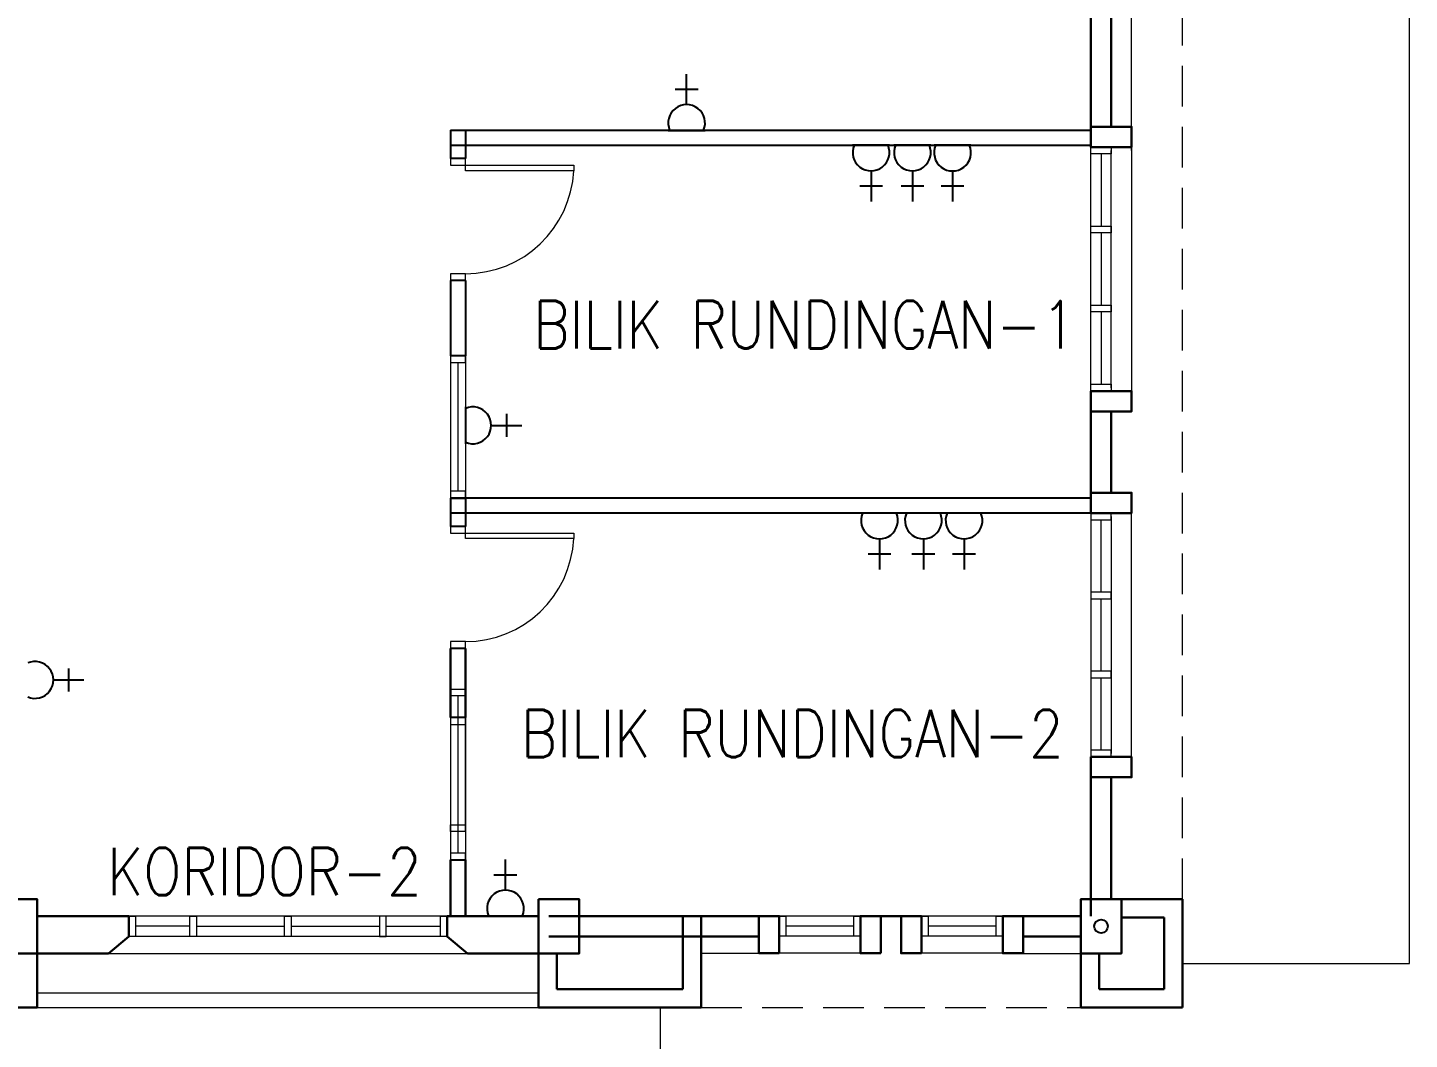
# Model space of a CAD drawing. Header units: inches. Extents: x 14 to 94880, y -4 to 65158.
# Drawn here: x 23219 to 33415, y 21864 to 29330 of the extents above; entities that cross this region are included whole.
import ezdxf
from ezdxf.enums import TextEntityAlignment as Align

# ---------------------------------------------------------------- set-up
doc = ezdxf.new("R2010")
doc.units = ezdxf.units.IN
doc.header["$MEASUREMENT"] = 0
doc.linetypes.add('HIDDEN', pattern=[0.375, 0.25, -0.125])
for name, color, linetype, lineweight in [('COLUMN', 8, 'Continuous', 30), ('DOOR', 8, 'Continuous', 20), ('LW', 8, 'Continuous', 20), ('ROOF', 8, 'Continuous', 20), ('t3', 8, 'Continuous', 25), ('wall', 8, 'Continuous', 30), ('WIN', 8, 'Continuous', 18)]:
    doc.layers.add(name, color=color, linetype=linetype, lineweight=lineweight)
for name, color, linetype in [('DOWNPIPE', 8, 'Continuous'), ('ELECT', 6, 'Continuous'), ('partition', 8, 'Continuous')]:
    doc.layers.add(name, color=color, linetype=linetype)
doc.styles.add('LAILA', font='romans.shx', dxfattribs={"width": 0.85})

# ---------------------------------------------------------------- blocks, each defined once
blk = doc.blocks.new('dr16')
at = {"layer": 'DOOR', "color": 1}
blk.add_line((-2409712, -909071), (-2409602, -909071), dxfattribs=at)
for points in [[(-2409712, -909071), (-2409602, -909071), (-2409602, -909021), (-2409712, -909021)], [(-2410511, -909831), (-2409712, -909831), (-2409712, -909871), (-2410511, -909871)], [(-2409712, -909921), (-2409602, -909921), (-2409602, -909871), (-2409712, -909871)]]:
    blk.add_lwpolyline(points, close=True, dxfattribs=at)
at = {"layer": 'DOOR', "color": 9}
blk.add_arc((-2409712, -909871), 800, 90, 177.134, dxfattribs=at)
blk = doc.blocks.new('AW30')
at = {"layer": 'wall'}
for points in [[(-2473393, -914141), (-2473243, -914141), (-2473243, -913866), (-2473393, -913866)], [(-2472643, -914141), (-2472493, -914141), (-2472493, -913866), (-2472643, -913866)]]:
    blk.add_lwpolyline(points, close=True, dxfattribs=at)
at = {"layer": 'WIN', "color": 1}
for p, q in [((-2473243, -913866), (-2472643, -913866)), ((-2473193, -913941), (-2472693, -913941)), ((-2473218, -914016), (-2472643, -914016))]:
    blk.add_line(p, q, dxfattribs=at)
at = {"layer": 'WIN', "color": 2}
blk.add_line((-2473243, -914141), (-2472643, -914141), dxfattribs=at)
at = {"layer": 'WIN', "color": 1}
for points in [[(-2473243, -914016), (-2473193, -914016), (-2473193, -913866), (-2473243, -913866)], [(-2472693, -914016), (-2472643, -914016), (-2472643, -913866), (-2472693, -913866)]]:
    blk.add_lwpolyline(points, close=True, dxfattribs=at)

msp = doc.modelspace()

# ---------------------------------------------------------------- linework, layer by layer
at = {"layer": 'COLUMN'}
for points in [[(22990, 22898), (23290, 22898), (23290, 22498), (22990, 22498)], [(26990, 22898), (27290, 22898), (27290, 22498), (26990, 22498)], [(31290, 22898), (30990, 22898), (30990, 22498), (31290, 22498)]]:
    msp.add_lwpolyline(points, close=True, dxfattribs=at)
at = {"layer": 'DOWNPIPE'}
msp.add_circle((31140, 22698), 50, dxfattribs=at)
at = {"layer": 'ELECT', "color": 6}
for p, q in [((28082, 28762), (28082, 28987)), ((27997, 28875), (28166, 28875)), ((27945, 28572), (28218, 28572)), ((29579, 28462), (29307, 28462)), ((29885, 28462), (29612, 28462)), ((30180, 28462), (29908, 28462)), ((29443, 28272), (29443, 28048)), ((29748, 28272), (29748, 28048)), ((30044, 28272), (30044, 28047)), ((29527, 28160), (29359, 28160)), ((29833, 28160), (29664, 28160)), ((30128, 28160), (29960, 28160)), ((26451, 26532), (26451, 26259)), ((26451, 26532), (26451, 26259)), ((26753, 26480), (26753, 26311)), ((26753, 26480), (26753, 26311)), ((26640, 26395), (26865, 26395)), ((26640, 26395), (26865, 26395)), ((29641, 25747), (29369, 25747)), ((29965, 25747), (29693, 25747)), ((30266, 25747), (29993, 25747)), ((29505, 25557), (29505, 25332)), ((29829, 25557), (29829, 25332)), ((30129, 25557), (30129, 25332)), ((29589, 25444), (29421, 25444)), ((29913, 25444), (29745, 25444)), ((30214, 25444), (30045, 25444)), ((23522, 24600), (23522, 24432)), ((23409, 24516), (23634, 24516)), ((26745, 22966), (26745, 23191)), ((26660, 23078), (26829, 23078)), ((26608, 22776), (26881, 22776))]:
    msp.add_line(p, q, dxfattribs=at)
for centre, start, end in [((28082, 28626), 336.9763, 203.0237), ((29443, 28409), 156.9763, 23.0237), ((29748, 28409), 156.9763, 23.0237), ((30044, 28408), 156.9763, 23.0237), ((26504, 26395), 246.9763, 113.0237), ((26504, 26395), 246.9763, 113.0237), ((29505, 25693), 156.9763, 23.0237), ((29829, 25693), 156.9763, 23.0237), ((30129, 25693), 156.9763, 23.0237), ((23273, 24516), 246.9763, 113.0237), ((26745, 22829), 336.9763, 203.0237)]:
    msp.add_arc(centre, 136, start, end, dxfattribs=at)
at = {"layer": 'LW', "linetype": 'HIDDEN', "ltscale": 1200}
for p, q in [((31740, 22898), (31740, 29623)), ((28190, 22098), (30990, 22098))]:
    msp.add_line(p, q, dxfattribs=at)
at = {"layer": 'LW'}
for p, q in [((31365, 28423), (31365, 29498)), ((31365, 28423), (31365, 29498)), ((31365, 28448), (31365, 26648)), ((31365, 28448), (31365, 26648)), ((31365, 23948), (31365, 25748)), ((31365, 23948), (31365, 25748))]:
    msp.add_line(p, q, dxfattribs=at)
at = {"layer": 'partition'}
for p, q in [((26340, 28573), (26340, 28363)), ((26340, 28573), (31065, 28573)), ((26450, 28573), (26450, 28363)), ((26340, 28463), (31065, 28463)), ((26450, 28363), (26340, 28363)), ((26450, 28363), (26340, 28363)), ((26340, 27463), (26340, 26908)), ((26450, 27463), (26340, 27463)), ((26450, 27463), (26340, 27463)), ((26450, 27463), (26450, 26908)), ((26450, 26908), (26340, 26908)), ((31065, 25858), (26340, 25858)), ((26340, 25858), (26340, 25648)), ((26340, 25858), (26450, 25858)), ((26450, 25858), (26450, 25648)), ((31065, 25748), (26340, 25748)), ((26450, 25648), (26340, 25648)), ((26450, 25648), (26340, 25648)), ((26340, 24748), (26340, 24238)), ((26450, 24748), (26340, 24748)), ((26340, 24238), (26340, 24748)), ((26340, 24748), (26340, 24238)), ((26450, 24748), (26340, 24748)), ((26340, 24748), (26340, 24448)), ((26450, 24748), (26340, 24748)), ((26450, 24748), (26450, 24238)), ((26450, 24238), (26450, 24748)), ((26450, 24748), (26450, 24238)), ((26450, 24748), (26450, 24448)), ((26450, 24238), (26340, 24238)), ((26340, 23188), (26450, 23188)), ((26340, 23188), (26340, 22773)), ((26340, 22773), (26340, 23188)), ((26340, 23188), (26340, 22773)), ((26450, 23188), (26450, 22773)), ((26450, 22773), (26450, 23188)), ((26450, 23188), (26450, 22773))]:
    msp.add_line(p, q, dxfattribs=at)
at = {"layer": 'ROOF', "linetype": 'Continuous', "ltscale": 2000}
msp.add_line((27890, 19748), (27890, 22098), dxfattribs=at)
msp.add_lwpolyline([(31740, 22423), (33415, 22423), (33415, 29623)], dxfattribs=at)
at = {"layer": 'wall'}
for p, q in [((31065, 28448), (31065, 29498)), ((31065, 28448), (31065, 29498)), ((31215, 28598), (31215, 29498)), ((31215, 28598), (31215, 29498)), ((31065, 25748), (31065, 26648)), ((31065, 25748), (31065, 26648)), ((31215, 25898), (31215, 26498)), ((31215, 25898), (31215, 26498)), ((31065, 23948), (31065, 22773)), ((31065, 23948), (31065, 22898)), ((31215, 23798), (31215, 22898)), ((31215, 23798), (31215, 22898)), ((31740, 22898), (31215, 22898)), ((31740, 22098), (31740, 22898)), ((23290, 22773), (23965, 22773)), ((23965, 22773), (23965, 22623)), ((26315, 22773), (26990, 22773)), ((26315, 22773), (26315, 22623)), ((28615, 22773), (27065, 22773)), ((28055, 22233), (28055, 22773)), ((28190, 22098), (28190, 22773)), ((29365, 22773), (29815, 22773)), ((30990, 22773), (30565, 22773)), ((31605, 22763), (31290, 22763)), ((31605, 22233), (31605, 22763)), ((23815, 22498), (23965, 22623)), ((26465, 22498), (26315, 22623)), ((28615, 22623), (27065, 22623)), ((30990, 22623), (30565, 22623)), ((23290, 22498), (23815, 22498)), ((23290, 22098), (23290, 22498)), ((26990, 22498), (26465, 22498)), ((26990, 22098), (26990, 22498)), ((27125, 22233), (27125, 22503)), ((30990, 22098), (30990, 22498)), ((31125, 22233), (31125, 22503)), ((28055, 22233), (27125, 22233)), ((31605, 22233), (31125, 22233)), ((22090, 22098), (23290, 22098)), ((28190, 22098), (26990, 22098)), ((31740, 22098), (30990, 22098))]:
    msp.add_line(p, q, dxfattribs=at)
for points in [[(31065, 28598), (31065, 28448), (31365, 28448), (31365, 28598)], [(31065, 28598), (31065, 28448), (31365, 28448), (31365, 28598)], [(31065, 26648), (31065, 26498), (31365, 26498), (31365, 26648)], [(31065, 26648), (31065, 26498), (31365, 26498), (31365, 26648)], [(31065, 25748), (31065, 25898), (31365, 25898), (31365, 25748)], [(31065, 25748), (31065, 25898), (31365, 25898), (31365, 25748)], [(31065, 23798), (31065, 23948), (31365, 23948), (31365, 23798)], [(31065, 23798), (31065, 23948), (31365, 23948), (31365, 23798)]]:
    msp.add_lwpolyline(points, close=True, dxfattribs=at)
at = {"layer": 'WIN'}
for p, q in [((31065, 26648), (31065, 28448)), ((31065, 26648), (31065, 28448)), ((31065, 26648), (31065, 28448)), ((31140, 28398), (31140, 27865)), ((31140, 28398), (31140, 27865)), ((31140, 28398), (31140, 27865)), ((31215, 26673), (31215, 28423)), ((31215, 26673), (31215, 28423)), ((31140, 27815), (31140, 27282)), ((31140, 27815), (31140, 27282)), ((31140, 27815), (31140, 27282)), ((31140, 27232), (31140, 26698)), ((31140, 27232), (31140, 26698)), ((31140, 27232), (31140, 26698)), ((26340, 26908), (26340, 25858)), ((26395, 26858), (26395, 25908)), ((26450, 26908), (26450, 25858)), ((31065, 25748), (31065, 23948)), ((31065, 25748), (31065, 23948)), ((31140, 25165), (31140, 25698)), ((31140, 25165), (31140, 25698)), ((31215, 25723), (31215, 23973)), ((31215, 25723), (31215, 23973)), ((31140, 24582), (31140, 25115)), ((31140, 24582), (31140, 25115)), ((31140, 23998), (31140, 24532)), ((31140, 23998), (31140, 24532)), ((26340, 24448), (26340, 23398)), ((26395, 24398), (26395, 23448)), ((26450, 23398), (26450, 24448)), ((26340, 24238), (26340, 23188)), ((26395, 24188), (26395, 23238)), ((26450, 24238), (26450, 23188)), ((26315, 22773), (23965, 22773)), ((24415, 22698), (24015, 22698)), ((24465, 22698), (25115, 22698)), ((25165, 22698), (25815, 22698)), ((25865, 22698), (26265, 22698)), ((26315, 22623), (23965, 22623)), ((23815, 22498), (26465, 22498)), ((28615, 22498), (28190, 22498)), ((30565, 22498), (30990, 22498)), ((23290, 22208), (26990, 22208)), ((23290, 22098), (26990, 22098))]:
    msp.add_line(p, q, dxfattribs=at)
for points in [[(31215, 28448), (31215, 28398), (31065, 28398), (31065, 28448)], [(31215, 28448), (31215, 28398), (31065, 28398), (31065, 28448)], [(31215, 27865), (31215, 27815), (31065, 27815), (31065, 27865)], [(31215, 27865), (31215, 27815), (31065, 27815), (31065, 27865)], [(31215, 27282), (31215, 27232), (31065, 27232), (31065, 27282)], [(31215, 27282), (31215, 27232), (31065, 27232), (31065, 27282)], [(26340, 26858), (26450, 26858), (26450, 26908), (26340, 26908)], [(31215, 26698), (31215, 26648), (31065, 26648), (31065, 26698)], [(31215, 26698), (31215, 26648), (31065, 26648), (31065, 26698)], [(26340, 25858), (26450, 25858), (26450, 25908), (26340, 25908)], [(31215, 25698), (31215, 25748), (31065, 25748), (31065, 25698)], [(31215, 25698), (31215, 25748), (31065, 25748), (31065, 25698)], [(31215, 25115), (31215, 25165), (31065, 25165), (31065, 25115)], [(31215, 25115), (31215, 25165), (31065, 25165), (31065, 25115)], [(31215, 24532), (31215, 24582), (31065, 24582), (31065, 24532)], [(31215, 24532), (31215, 24582), (31065, 24582), (31065, 24532)], [(26450, 24398), (26340, 24398), (26340, 24448), (26450, 24448)], [(26340, 24188), (26450, 24188), (26450, 24238), (26340, 24238)], [(31215, 23948), (31215, 23998), (31065, 23998), (31065, 23948)], [(31215, 23948), (31215, 23998), (31065, 23998), (31065, 23948)], [(26450, 23398), (26340, 23398), (26340, 23448), (26450, 23448)], [(26340, 23188), (26450, 23188), (26450, 23238), (26340, 23238)], [(24015, 22623), (23965, 22623), (23965, 22773), (24015, 22773)], [(24465, 22623), (24415, 22623), (24415, 22773), (24465, 22773)], [(25165, 22623), (25115, 22623), (25115, 22773), (25165, 22773)], [(25815, 22623), (25865, 22623), (25865, 22773), (25815, 22773)], [(26315, 22623), (26265, 22623), (26265, 22773), (26315, 22773)]]:
    msp.add_lwpolyline(points, close=True, dxfattribs=at)

# ---------------------------------------------------------------- block references
at = {"layer": 'DOOR', "rotation": 180}
for p in [(-2383262, -881557), (-2383262, -881557), (-2383262, -884272)]:
    msp.add_blockref('dr16', p, dxfattribs=at)
at = {"layer": 'WIN', "xscale": -1}
for p in [(-2443878, 936640), (-2442828, 936640)]:
    msp.add_blockref('AW30', p, dxfattribs=at)

# ---------------------------------------------------------------- texts
at = {"layer": 't3', "style": 'LAILA', "width": 0.85}
for s, p in [('BILIK RUNDINGAN-1', (26951, 27313)), ('BILIK RUNDINGAN-2', (26860, 24295)), ('KORIDOR-2', (23806, 23277))]:
    msp.add_text(s, height=350, dxfattribs=at).set_placement(p, align=Align.TOP_LEFT)

doc.saveas('drawing.dxf')
